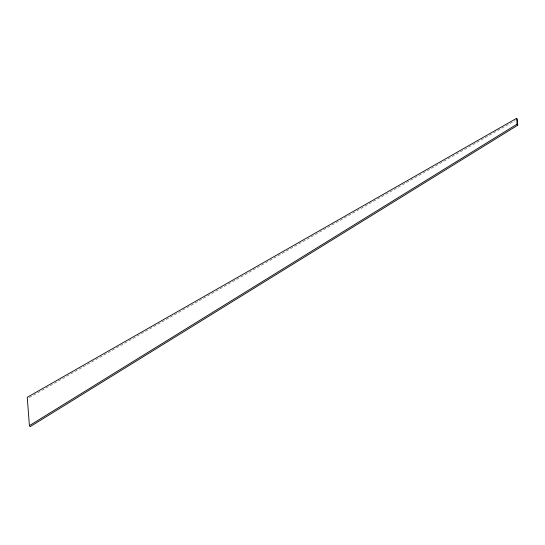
<?xml version="1.0" encoding="UTF-8"?>
<svg xmlns="http://www.w3.org/2000/svg" width="545" height="545" viewBox="0 0 545 545"><rect width="100%" height="100%" fill="white"/><g stroke="black" fill="none" stroke-linecap="round" stroke-linejoin="round"><path stroke-width="0.41" stroke-dasharray="2.73 2.04" d="M29.382 397.53L515.093 120.649"/><path stroke-width="0.82" d="M29.41 425.645L517.096 124.144L516.653 118.299L27.25 397.285L29.41 425.645L30.064 426.701L517.75 125.2L517.307 119.389L516.653 118.299M517.096 124.144L517.75 125.2"/></g></svg>
